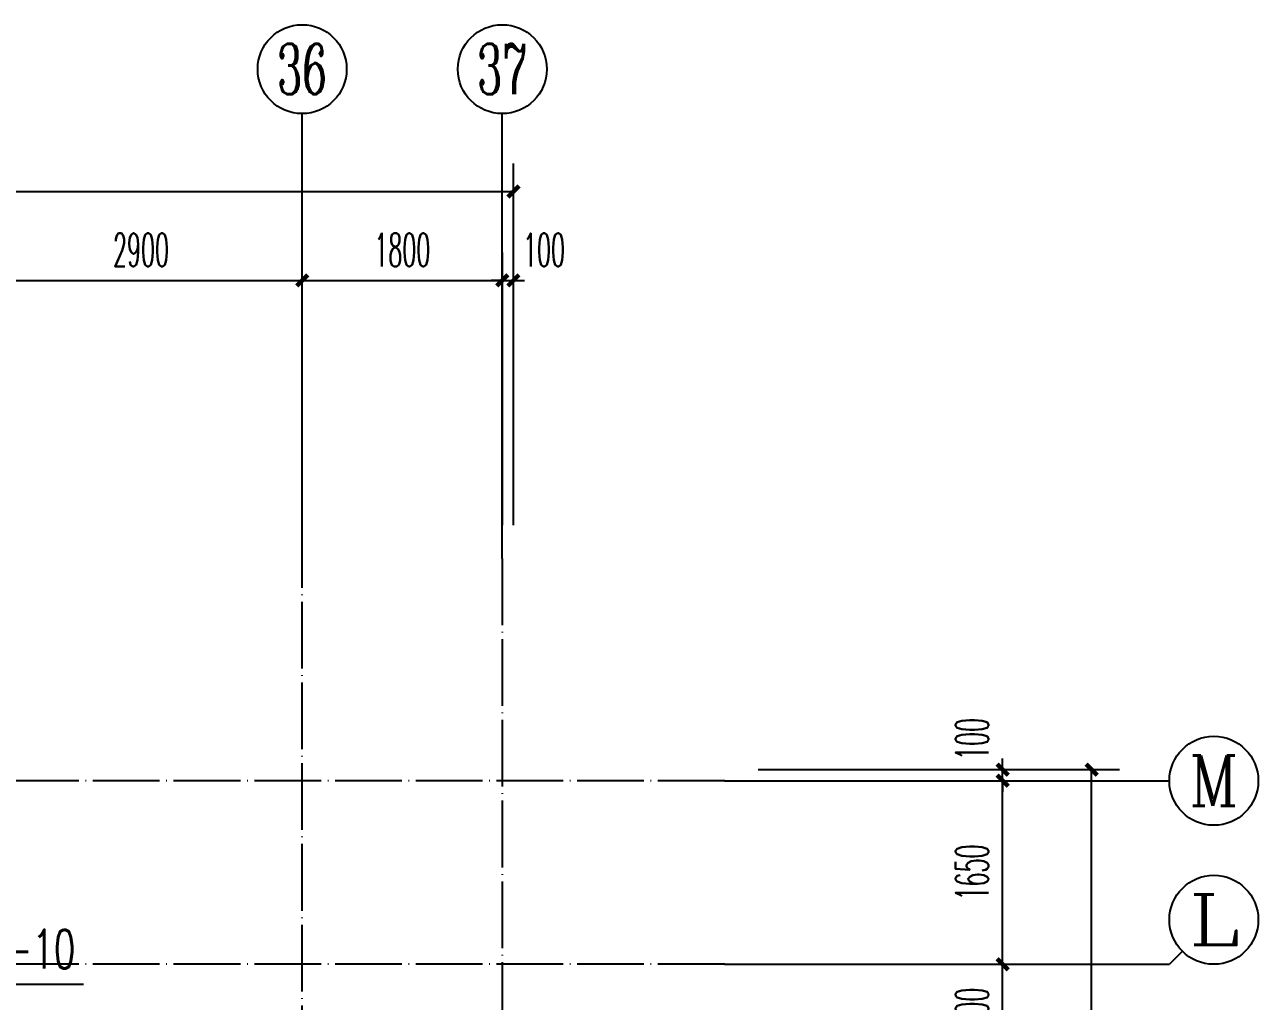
# Model space of a CAD drawing. Extents: x 27938 to 1507990, y 110129 to 923079.
# Drawn here: x 873621 to 884717, y 374390 to 383174 of the extents above; entities that cross this region are included whole.
import ezdxf
from ezdxf.enums import TextEntityAlignment as Align

# ---------------------------------------------------------------- set-up
doc = ezdxf.new("R2010")
doc.units = 0
doc.header["$LTSCALE"] = 1000
doc.header["$MEASUREMENT"] = 0
doc.linetypes.add('DOTE', pattern=[2.42, 2, -0.2, 0.02, -0.2])
for name, color, linetype in [('AXIS', 3, 'Continuous'), ('AXIS_TEXT', 7, 'Continuous'), ('DIM_凝结', 150, 'Continuous'), ('DOTE', 1, 'Continuous')]:
    doc.layers.add(name, color=color, linetype=linetype)
doc.styles.add('_TCH_AXIS', font='COMPLEX', dxfattribs={"bigfont": 'GBCBIG'})
doc.styles.add('_TCH_DIM_T3', font='SIMPLEX.shx', dxfattribs={"width": 0.494118, "bigfont": 'GBCBIG.shx'})
doc.styles.add('_TWT_SERIAL', font='SIMPLEX', dxfattribs={"width": 0.8, "height": 3.5, "bigfont": 'HZTXT'})
doc.styles.add('COMPLEX', font='COMPLEX')
doc.dimstyles.new('_TCH_ARCH&&100', dxfattribs={"dimtxt": 297.5, "dimasz": 100, "dimexe": 250, "dimexo": 300, "dimgap": 126.25, "dimtad": 1, "dimdec": 0, "dimzin": 0, "dimdsep": 46, "dimtxsty": '_TCH_DIM_T3', "dimblk": 'ARCHTICK', "dimcen": 0.09, "dimclrt": 4, "dimazin": 2, "dimtfac": 1, "dimtdec": 0, "dimtix": 1, "dimtmove": 2, "dimatfit": 3, "dimfxl": 100, "dimtolj": 1, "dimtzin": 0, "dimarcsym": 0})

# ---------------------------------------------------------------- blocks, each defined once
blk = doc.blocks.new('GDGDGDSDA')
at = {"layer": 'DOTE', "color": 0, "linetype": 'DOTE', "ltscale": 0.3}
for p, q in [((467535, 367858), (467535, 376108)), ((469335, 376108), (469335, 359558)), ((471335, 374108), (417335, 374108)), ((471335, 372458), (417335, 372458))]:
    blk.add_line(p, q, dxfattribs=at)
blk = doc.blocks.new('_ArchTick')
at = {"color": 0, "linetype": 'ByBlock', "const_width": 0.4}
blk.add_lwpolyline([(-0.5, -0.5), (0.5, 0.5)], dxfattribs=at)
blk = doc.blocks.new('*D1049')
at = {"layer": 'AXIS', "color": 0, "lineweight": -2}
for p, q in [((880217, 374724), (882667, 374724)), ((882417, 373924), (882417, 374724)), ((880217, 373924), (882667, 373924))]:
    blk.add_line(p, q, dxfattribs=at)
at = {"layer": 'Defpoints', "color": 0}
for p in [(879917, 374724), (882417, 374724), (879917, 373924)]:
    blk.add_point(p, dxfattribs=at)
at = {"layer": 'AXIS', "color": 0, "lineweight": -2, "xscale": 100, "yscale": 100, "zscale": 100}
for p, rotation in [((882417, 374724), 90), ((882417, 373924), 270)]:
    blk.add_blockref('_ArchTick', p, dxfattribs=dict(at, rotation=rotation))
at = {"layer": 'AXIS', "color": 4, "insert": (882142, 374324), "char_height": 297.5, "attachment_point": 5, "rotation": 90, "style": '_TCH_DIM_T3'}
blk.add_mtext('\\A1;800', dxfattribs=at)
blk = doc.blocks.new('*D1050')
at = {"layer": 'AXIS', "color": 0, "lineweight": -2}
for p, q in [((880217, 376374), (882667, 376374)), ((882417, 374724), (882417, 376374)), ((880217, 374724), (882667, 374724))]:
    blk.add_line(p, q, dxfattribs=at)
at = {"layer": 'Defpoints', "color": 0}
for p in [(879917, 376374), (882417, 376374), (879917, 374724)]:
    blk.add_point(p, dxfattribs=at)
at = {"layer": 'AXIS', "color": 0, "lineweight": -2, "xscale": 100, "yscale": 100, "zscale": 100}
for p, rotation in [((882417, 376374), 90), ((882417, 374724), 270)]:
    blk.add_blockref('_ArchTick', p, dxfattribs=dict(at, rotation=rotation))
at = {"layer": 'AXIS', "color": 4, "insert": (882142, 375549), "char_height": 297.5, "attachment_point": 5, "rotation": 90, "style": '_TCH_DIM_T3'}
blk.add_mtext('\\A1;1650', dxfattribs=at)
blk = doc.blocks.new('*D1051')
at = {"layer": 'AXIS', "color": 0, "lineweight": -2}
for p, q in [((882417, 376474), (882417, 376574)), ((880217, 376474), (882667, 376474)), ((880217, 376374), (882667, 376374)), ((882417, 376374), (882417, 376474)), ((882417, 376374), (882417, 376274))]:
    blk.add_line(p, q, dxfattribs=at)
at = {"layer": 'Defpoints', "color": 0}
for p in [(879917, 376474), (879917, 376374), (882417, 376474)]:
    blk.add_point(p, dxfattribs=at)
at = {"layer": 'AXIS', "color": 0, "lineweight": -2, "xscale": 100, "yscale": 100, "zscale": 100}
for p, rotation in [((882417, 376474), 270), ((882417, 376374), 90)]:
    blk.add_blockref('_ArchTick', p, dxfattribs=dict(at, rotation=rotation))
at = {"layer": 'AXIS', "color": 4, "insert": (882142, 376749), "char_height": 297.5, "attachment_point": 5, "rotation": 90, "style": '_TCH_DIM_T3'}
blk.add_mtext('\\A1;100', dxfattribs=at)
blk = doc.blocks.new('*D1052')
at = {"layer": 'AXIS', "color": 0, "lineweight": -2}
for p, q in [((880217, 376474), (883467, 376474)), ((883217, 363574), (883217, 376474)), ((880217, 363574), (883467, 363574))]:
    blk.add_line(p, q, dxfattribs=at)
at = {"layer": 'Defpoints', "color": 0}
for p in [(879917, 376474), (883217, 376474), (879917, 363574)]:
    blk.add_point(p, dxfattribs=at)
at = {"layer": 'AXIS', "color": 0, "lineweight": -2, "xscale": 100, "yscale": 100, "zscale": 100}
for p, rotation in [((883217, 376474), 90), ((883217, 363574), 270)]:
    blk.add_blockref('_ArchTick', p, dxfattribs=dict(at, rotation=rotation))
at = {"layer": 'AXIS', "color": 4, "insert": (882942, 370024), "char_height": 297.5, "attachment_point": 5, "rotation": 90, "style": '_TCH_DIM_T3'}
blk.add_mtext('\\A1;12900', dxfattribs=at)
blk = doc.blocks.new('*D1071')
at = {"layer": 'AXIS', "color": 0, "lineweight": -2}
for p, q in [((877917, 378674), (877917, 381124)), ((878017, 378674), (878017, 381124)), ((877917, 380874), (877817, 380874)), ((877917, 380874), (878017, 380874)), ((878017, 380874), (878117, 380874))]:
    blk.add_line(p, q, dxfattribs=at)
at = {"layer": 'Defpoints', "color": 0}
for p in [(878017, 380874), (877917, 378374), (878017, 378374)]:
    blk.add_point(p, dxfattribs=at)
at = {"layer": 'AXIS', "color": 0, "lineweight": -2, "xscale": 100, "yscale": 100, "zscale": 100}
blk.add_blockref('_ArchTick', (877917, 380874), dxfattribs=at)
at = {"layer": 'AXIS', "color": 0, "lineweight": -2, "xscale": 100, "yscale": 100, "zscale": 100, "rotation": 180}
blk.add_blockref('_ArchTick', (878017, 380874), dxfattribs=at)
at = {"layer": 'AXIS', "color": 4, "insert": (878292, 381149), "char_height": 297.5, "attachment_point": 5, "style": '_TCH_DIM_T3'}
blk.add_mtext('\\A1;100', dxfattribs=at)
blk = doc.blocks.new('*D1072')
at = {"layer": 'AXIS', "color": 0, "lineweight": -2}
for p, q in [((876117, 378674), (876117, 381124)), ((877917, 378674), (877917, 381124)), ((876117, 380874), (877917, 380874))]:
    blk.add_line(p, q, dxfattribs=at)
at = {"layer": 'Defpoints', "color": 0}
for p in [(877917, 380874), (876117, 378374), (877917, 378374)]:
    blk.add_point(p, dxfattribs=at)
at = {"layer": 'AXIS', "color": 0, "lineweight": -2, "xscale": 100, "yscale": 100, "zscale": 100, "rotation": 180}
blk.add_blockref('_ArchTick', (876117, 380874), dxfattribs=at)
at = {"layer": 'AXIS', "color": 0, "lineweight": -2, "xscale": 100, "yscale": 100, "zscale": 100}
blk.add_blockref('_ArchTick', (877917, 380874), dxfattribs=at)
at = {"layer": 'AXIS', "color": 4, "insert": (877017, 381149), "char_height": 297.5, "attachment_point": 5, "style": '_TCH_DIM_T3'}
blk.add_mtext('\\A1;1800', dxfattribs=at)
blk = doc.blocks.new('*D1073')
at = {"layer": 'AXIS', "color": 0, "lineweight": -2}
for p, q in [((873217, 378674), (873217, 381124)), ((876117, 378674), (876117, 381124)), ((873217, 380874), (876117, 380874))]:
    blk.add_line(p, q, dxfattribs=at)
at = {"layer": 'Defpoints', "color": 0}
for p in [(876117, 380874), (873217, 378374), (876117, 378374)]:
    blk.add_point(p, dxfattribs=at)
at = {"layer": 'AXIS', "color": 0, "lineweight": -2, "xscale": 100, "yscale": 100, "zscale": 100, "rotation": 180}
blk.add_blockref('_ArchTick', (873217, 380874), dxfattribs=at)
at = {"layer": 'AXIS', "color": 0, "lineweight": -2, "xscale": 100, "yscale": 100, "zscale": 100}
blk.add_blockref('_ArchTick', (876117, 380874), dxfattribs=at)
at = {"layer": 'AXIS', "color": 4, "insert": (874667, 381149), "char_height": 297.5, "attachment_point": 5, "style": '_TCH_DIM_T3'}
blk.add_mtext('\\A1;2900', dxfattribs=at)
blk = doc.blocks.new('*D1095')
at = {"layer": 'AXIS', "color": 0, "lineweight": -2}
for p, q in [((827817, 378674), (827817, 381924)), ((878017, 378674), (878017, 381924)), ((827817, 381674), (878017, 381674))]:
    blk.add_line(p, q, dxfattribs=at)
at = {"layer": 'Defpoints', "color": 0}
for p in [(878017, 381674), (827817, 378374), (878017, 378374)]:
    blk.add_point(p, dxfattribs=at)
at = {"layer": 'AXIS', "color": 0, "lineweight": -2, "xscale": 100, "yscale": 100, "zscale": 100, "rotation": 180}
blk.add_blockref('_ArchTick', (827817, 381674), dxfattribs=at)
at = {"layer": 'AXIS', "color": 0, "lineweight": -2, "xscale": 100, "yscale": 100, "zscale": 100}
blk.add_blockref('_ArchTick', (878017, 381674), dxfattribs=at)
at = {"layer": 'AXIS', "color": 4, "insert": (852917, 381949), "char_height": 297.5, "attachment_point": 5, "style": '_TCH_DIM_T3'}
blk.add_mtext('\\A1;50200', dxfattribs=at)
blk = doc.blocks.new('_AXISO')
at = {"color": 0}
blk.add_circle((0, 0), 0.5, dxfattribs=at)
at = {"layer": 'AXIS_TEXT', "color": 0, "style": 'COMPLEX', "width": 1.041667}
blk.add_attdef('A', text='', height=0.56, dxfattribs=at).set_placement((-0.25, -0.28), (0.25, -0.28), align=Align.FIT)

msp = doc.modelspace()

# ---------------------------------------------------------------- linework, layer by layer
at = {"layer": 'AXIS', "color": 8}
for p, q in [((876116.6, 378373.7), (876116.6, 382373.7)), ((877916.6, 378373.7), (877916.6, 382373.7)), ((879916.6, 376373.7), (883916.6, 376373.7)), ((884033.7, 374840.9), (883916.6, 374723.7)), ((879916.6, 374723.7), (883916.6, 374723.7))]:
    msp.add_line(p, q, dxfattribs=at)
at = {"layer": 'DIM_凝结'}
msp.add_line((872966.6, 374544.2), (874150.7, 374544.2), dxfattribs=at)

# ---------------------------------------------------------------- block references
at = {"layer": 'AXIS', "color": 8}
ref = msp.add_blockref('_AXISO', (876116.6, 382773.7), dxfattribs=dict(at, xscale=800, yscale=800, zscale=800))
ref.add_attrib('A', '36', dxfattribs={"layer": 'AXIS_TEXT', "color": 8, "ltscale": 0.5, "height": 452.55, "style": '_TCH_AXIS', "width": 0.636364}).set_placement((875890.3, 382547.5), (876342.9, 382547.5), align=Align.FIT)
ref = msp.add_blockref('_AXISO', (877916.6, 382773.7), dxfattribs=dict(at, xscale=800, yscale=800, zscale=800))
ref.add_attrib('A', '37', dxfattribs={"layer": 'AXIS_TEXT', "color": 8, "ltscale": 0.5, "height": 452.55, "style": '_TCH_AXIS', "width": 0.636364}).set_placement((877690.3, 382547.5), (878142.9, 382547.5), align=Align.FIT)
ref = msp.add_blockref('_AXISO', (884316.6, 376373.7), dxfattribs=dict(at, xscale=800, yscale=800, zscale=800))
ref.add_attrib('A', 'M', dxfattribs={"layer": 'AXIS_TEXT', "color": 8, "ltscale": 0.5, "height": 452.5, "style": '_TCH_AXIS'}).set_placement((884090.3, 376147.5), (884542.9, 376147.5), align=Align.FIT)
ref = msp.add_blockref('_AXISO', (884316.6, 375123.7), dxfattribs=dict(at, xscale=800, yscale=800, zscale=800))
ref.add_attrib('A', 'L', dxfattribs={"layer": 'AXIS_TEXT', "color": 8, "ltscale": 0.5, "height": 452.5, "style": '_TCH_AXIS', "width": 1.4}).set_placement((884090.3, 374897.5), (884542.9, 374897.5), align=Align.FIT)
at = {"layer": 'DOTE', "color": 169}
msp.add_blockref('GDGDGDSDA', (408581.8, 2265.4), dxfattribs=at)

# ---------------------------------------------------------------- texts
at = {"layer": 'DIM_凝结', "color": 7, "style": '_TWT_SERIAL', "width": 0.64}
msp.add_text('NL-10', height=350, dxfattribs=at).set_placement((873067.4, 374684.2))

# ---------------------------------------------------------------- dimensions: what is measured, and where the dimension line sits
at = {"layer": 'AXIS', "color": 8}
for p1, p2, distance, picture, middle in [((827816.6, 378373.7), (878016.6, 378373.7), 3300, '*D1095', (852916.6, 381948.7)), ((873216.6, 378373.7), (876116.6, 378373.7), 2500, '*D1073', (874666.6, 381148.7)), ((876116.6, 378373.7), (877916.6, 378373.7), 2500, '*D1072', (877016.6, 381148.7)), ((879916.6, 363573.7), (879916.6, 376473.7), -3300, '*D1052', (882941.6, 370023.7)), ((879916.6, 374723.7), (879916.6, 376373.7), -2500, '*D1050', (882141.6, 375548.7)), ((879916.6, 373923.7), (879916.6, 374723.7), -2500, '*D1049', (882141.6, 374323.7))]:
    dim = msp.add_aligned_dim(p1=p1, p2=p2, distance=distance, dimstyle='_TCH_ARCH&&100', dxfattribs=at)
    dim.commit()
    dim.dimension.update_dxf_attribs({"geometry": picture, "text_midpoint": middle})
for base, p1, p2, angle, picture, middle in [((878016.6, 380873.7), (877916.6, 378373.7), (878016.6, 378373.7), 360, '*D1071', (878291.6, 381148.7)), ((882416.6, 376473.7), (879916.6, 376373.7), (879916.6, 376473.7), 90, '*D1051', (882141.6, 376748.7))]:
    dim = msp.add_linear_dim(base=base, p1=p1, p2=p2, angle=angle, dimstyle='_TCH_ARCH&&100', dxfattribs=at)
    dim.commit()
    dim.dimension.update_dxf_attribs({"geometry": picture, "text_midpoint": middle, "dimtype": 129})

doc.saveas('drawing.dxf')
